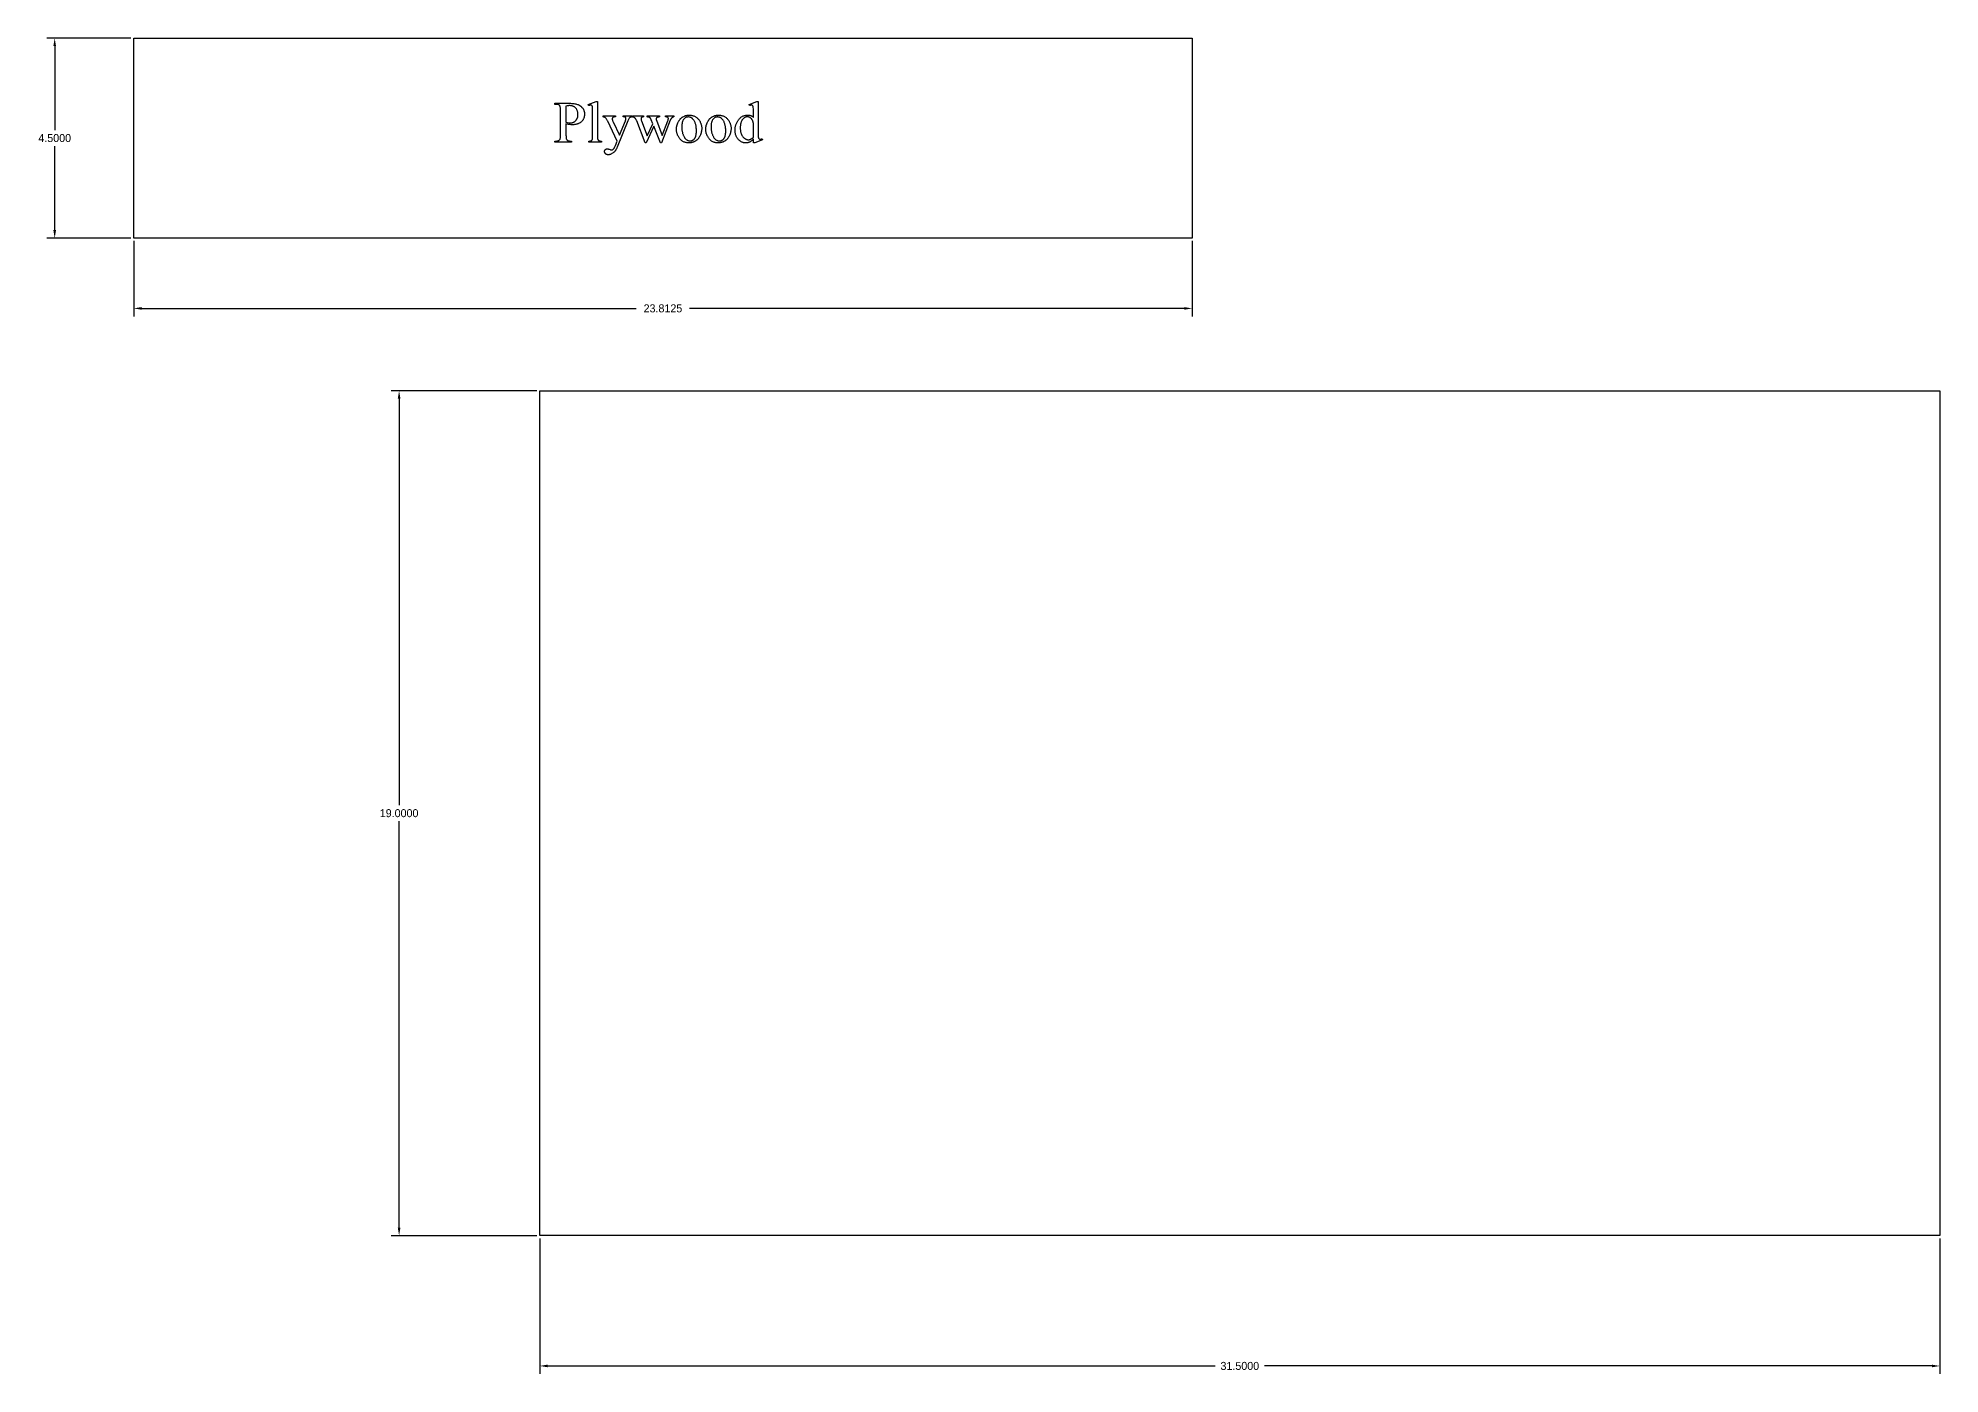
# Model space of a CAD drawing. Extents: x -4 to 200, y -54 to 66.
# Drawn here: x 25.79 to 68.58, y -13.07 to 16.97 of the extents above; entities that cross this region are included whole.
import ezdxf

# ---------------------------------------------------------------- set-up
doc = ezdxf.new("R2010")
doc.units = 0
doc.header["$MEASUREMENT"] = 0
doc.layers.get('Defpoints').update_dxf_attribs({"linetype": 'CONTINUOUS'})
doc.layers.add('Dimentions', color=7, linetype='CONTINUOUS')
doc.layers.add('LAYER_1', color=3, linetype='CONTINUOUS')
doc.dimstyles.get("Standard").update_dxf_attribs({"dimtxt": 0.18, "dimasz": 0.18, "dimexe": 0.18, "dimexo": 0.0625, "dimgap": 0.09, "dimtad": 0, "dimtih": 1, "dimtoh": 1, "dimdec": 4, "dimzin": 0, "dimdsep": 46, "dimtxsty": 'STANDARD', "dimcen": 0.09, "dimadec": 0, "dimazin": 0, "dimtfac": 1, "dimtdec": 4, "dimtofl": 0, "dimtmove": 0, "dimatfit": 3, "dimfxl": 1, "dimtolj": 1, "dimtzin": 0, "dimarcsym": 0})

# ---------------------------------------------------------------- blocks, each defined once
blk = doc.blocks.new('*D262')
at = {"layer": 'Defpoints', "color": 0}
for p in [(37.079, 9.039), (33.916, -9.961), (37.079, -9.961)]:
    blk.add_point(p, dxfattribs=at)
at = {"layer": 'Dimentions', "color": 0, "lineweight": -2}
for p, q in [((37.017, 9.039), (33.736, 9.039)), ((33.916, 8.859), (33.916, -0.281)), ((33.916, -9.781), (33.916, -0.641)), ((37.017, -9.961), (33.736, -9.961))]:
    blk.add_line(p, q, dxfattribs=at)
at = {"layer": 'Dimentions', "color": 0}
for points in [[(33.946, 8.859), (33.886, 8.859), (33.916, 9.039)], [(33.886, -9.781), (33.946, -9.781), (33.916, -9.961)]]:
    blk.add_solid(points, dxfattribs=at)
at = {"layer": 'Dimentions', "color": 0, "insert": (33.916, -0.461), "char_height": 0.18, "attachment_point": 5}
blk.add_mtext('\\A1;19.0000', dxfattribs=at)
blk = doc.blocks.new('*D263')
at = {"layer": 'Defpoints', "color": 0}
for p in [(37.079, -9.961), (68.579, -9.961), (68.579, -12.891)]:
    blk.add_point(p, dxfattribs=at)
at = {"layer": 'Dimentions', "color": 0, "lineweight": -2}
for p, q in [((37.079, -10.023), (37.079, -13.071)), ((68.579, -10.023), (68.579, -13.071)), ((37.259, -12.891), (52.274, -12.891)), ((68.399, -12.891), (53.384, -12.891))]:
    blk.add_line(p, q, dxfattribs=at)
at = {"layer": 'Dimentions', "color": 0}
for points in [[(37.259, -12.861), (37.259, -12.921), (37.079, -12.891)], [(68.399, -12.921), (68.399, -12.861), (68.579, -12.891)]]:
    blk.add_solid(points, dxfattribs=at)
at = {"layer": 'Dimentions', "color": 0, "insert": (52.829, -12.891), "char_height": 0.18, "attachment_point": 5}
blk.add_mtext('\\A1;31.5000', dxfattribs=at)
blk = doc.blocks.new('*D291')
at = {"layer": 'Defpoints', "color": 0}
for p in [(27.945, 16.971), (26.168, 12.471), (27.945, 12.471)]:
    blk.add_point(p, dxfattribs=at)
at = {"layer": 'Dimentions', "color": 0, "lineweight": -2}
for p, q in [((27.883, 16.971), (25.988, 16.971)), ((26.168, 16.791), (26.168, 14.901)), ((26.168, 12.651), (26.168, 14.541)), ((27.883, 12.471), (25.988, 12.471))]:
    blk.add_line(p, q, dxfattribs=at)
at = {"layer": 'Dimentions', "color": 0}
for points in [[(26.198, 16.791), (26.138, 16.791), (26.168, 16.971)], [(26.138, 12.651), (26.198, 12.651), (26.168, 12.471)]]:
    blk.add_solid(points, dxfattribs=at)
at = {"layer": 'Dimentions', "color": 0, "insert": (26.168, 14.721), "char_height": 0.18, "attachment_point": 5}
blk.add_mtext('\\A1;4.5000', dxfattribs=at)
blk = doc.blocks.new('*D292')
at = {"layer": 'Defpoints', "color": 0}
for p in [(27.945, 12.471), (51.758, 12.471), (51.758, 10.891)]:
    blk.add_point(p, dxfattribs=at)
at = {"layer": 'Dimentions', "color": 0, "lineweight": -2}
for p, q in [((27.945, 12.408), (27.945, 10.711)), ((51.758, 12.408), (51.758, 10.711)), ((28.125, 10.891), (39.251, 10.891)), ((51.578, 10.891), (40.451, 10.891))]:
    blk.add_line(p, q, dxfattribs=at)
at = {"layer": 'Dimentions', "color": 0}
for points in [[(28.125, 10.921), (28.125, 10.861), (27.945, 10.891)], [(51.578, 10.861), (51.578, 10.921), (51.758, 10.891)]]:
    blk.add_solid(points, dxfattribs=at)
at = {"layer": 'Dimentions', "color": 0, "insert": (39.851, 10.891), "char_height": 0.18, "attachment_point": 5}
blk.add_mtext('\\A1;23.8125', dxfattribs=at)

msp = doc.modelspace()

# ---------------------------------------------------------------- linework, layer by layer
at = {"layer": 'LAYER_1'}
for points in [[(27.945, 12.4708), (27.945, 16.9708), (51.7575, 16.9708), (51.7575, 12.4708)], [(37.67016, 15.03974), (37.67016, 14.78545), (37.67044, 14.76582), (37.67128, 14.74815), (37.67269, 14.73243), (37.67466, 14.71866), (37.6772, 14.70684), (37.6803, 14.69697), (37.68206, 14.69277), (37.68396, 14.68905), (37.686, 14.68583), (37.68818, 14.68309), (37.69469, 14.67645), (37.70198, 14.67069), (37.71006, 14.66583), (37.71892, 14.66184), (37.72857, 14.65874), (37.739, 14.65653), (37.75022, 14.6552), (37.76222, 14.65476), (37.79569, 14.65476), (37.79569, 14.63094), (37.42166, 14.63094), (37.42166, 14.65476), (37.45449, 14.65476), (37.46784, 14.65532), (37.47415, 14.65603), (37.4802, 14.65701), (37.48601, 14.65828), (37.49158, 14.65983), (37.4969, 14.66166), (37.50197, 14.66377), (37.5068, 14.66617), (37.51138, 14.66884), (37.51571, 14.6718), (37.5198, 14.67504), (37.52364, 14.67856), (37.52723, 14.68236), (37.53058, 14.68645), (37.53368, 14.69081), (37.53669, 14.69666), (37.53931, 14.70421), (37.54152, 14.71348), (37.54333, 14.72445), (37.54474, 14.73713), (37.54575, 14.75153), (37.54635, 14.76763), (37.54655, 14.78545), (37.54655, 15.3494), (37.54628, 15.36902), (37.54547, 15.3867), (37.54411, 15.40242), (37.54221, 15.41619), (37.53976, 15.42801), (37.53678, 15.43788), (37.53508, 15.44208), (37.53324, 15.44579), (37.53128, 15.44902), (37.52917, 15.45176), (37.52251, 15.4584), (37.51509, 15.46415), (37.5069, 15.46902), (37.49795, 15.473), (37.48823, 15.4761), (37.47775, 15.47831), (37.4665, 15.47964), (37.45449, 15.48008), (37.42166, 15.48008), (37.42166, 15.5039), (37.74162, 15.5039), (37.77013, 15.50353), (37.7971, 15.50239), (37.82252, 15.50051), (37.84639, 15.49787), (37.86871, 15.49447), (37.88948, 15.49032), (37.90871, 15.48542), (37.92638, 15.47976), (37.93475, 15.47661), (37.94295, 15.47321), (37.95098, 15.46954), (37.95885, 15.46562), (37.96655, 15.46144), (37.97409, 15.45699), (37.98146, 15.45229), (37.98867, 15.44733), (37.99571, 15.44211), (38.00258, 15.43663), (38.00928, 15.4309), (38.01583, 15.4249), (38.0222, 15.41864), (38.02841, 15.41213), (38.04033, 15.39832), (38.04594, 15.39108), (38.05119, 15.38367), (38.05608, 15.37609), (38.06061, 15.36835), (38.06477, 15.36044), (38.06858, 15.35236), (38.07202, 15.34412), (38.07509, 15.33572), (38.07781, 15.32714), (38.08016, 15.3184), (38.08215, 15.3095), (38.08378, 15.30043), (38.08505, 15.29119), (38.08596, 15.28179), (38.0865, 15.27222), (38.08668, 15.26249), (38.08641, 15.24928), (38.08558, 15.23639), (38.0842, 15.22381), (38.08228, 15.21155), (38.0798, 15.19959), (38.07677, 15.18795), (38.07319, 15.17662), (38.06906, 15.1656), (38.06438, 15.15489), (38.05914, 15.14449), (38.05336, 15.13441), (38.04703, 15.12464), (38.04014, 15.11518), (38.03271, 15.10603), (38.02472, 15.09719), (38.01619, 15.08867), (38.00715, 15.08056), (37.99765, 15.07298), (37.9877, 15.06591), (37.9773, 15.05938), (37.96644, 15.05336), (37.95512, 15.04787), (37.94335, 15.0429), (37.93113, 15.03845), (37.91845, 15.03453), (37.90531, 15.03113), (37.89172, 15.02825), (37.87768, 15.0259), (37.86317, 15.02407), (37.84822, 15.02276), (37.83281, 15.02198), (37.81694, 15.02171), (37.80084, 15.022), (37.78411, 15.02284), (37.76672, 15.02425), (37.7487, 15.02622), (37.73003, 15.02876), (37.71072, 15.03185), (37.69076, 15.03552)], [(37.67016, 15.07644), (37.70235, 15.0708), (37.73067, 15.06678), (37.74339, 15.06537), (37.75514, 15.06436), (37.76592, 15.06376), (37.77574, 15.06356), (37.78403, 15.06376), (37.79219, 15.06437), (37.8002, 15.06538), (37.80807, 15.0668), (37.81579, 15.06862), (37.82337, 15.07085), (37.83081, 15.07348), (37.8381, 15.07652), (37.84525, 15.07996), (37.85226, 15.0838), (37.85913, 15.08805), (37.86585, 15.09271), (37.87242, 15.09777), (37.87886, 15.10324), (37.88515, 15.10911), (37.8913, 15.11538), (37.89718, 15.12198), (37.90269, 15.12882), (37.90781, 15.13589), (37.91256, 15.14321), (37.91693, 15.15076), (37.92091, 15.15855), (37.92452, 15.16658), (37.92775, 15.17485), (37.9306, 15.18336), (37.93307, 15.19211), (37.93515, 15.2011), (37.93686, 15.21032), (37.93819, 15.21979), (37.93914, 15.22949), (37.93971, 15.23943), (37.9399, 15.24961), (37.93954, 15.26365), (37.93845, 15.27743), (37.93664, 15.29097), (37.93411, 15.30425), (37.93085, 15.31728), (37.92686, 15.33006), (37.92216, 15.34259), (37.91672, 15.35487), (37.91063, 15.36664), (37.90393, 15.37764), (37.89663, 15.38788), (37.88872, 15.39736), (37.88021, 15.40607), (37.8711, 15.41402), (37.86138, 15.4212), (37.85106, 15.42762), (37.84026, 15.43327), (37.82909, 15.43818), (37.81756, 15.44233), (37.80567, 15.44572), (37.79342, 15.44836), (37.78081, 15.45025), (37.76783, 15.45138), (37.75449, 15.45176), (37.74599, 15.45157), (37.73691, 15.45099), (37.72724, 15.45004), (37.71699, 15.4487), (37.69474, 15.44488), (37.67016, 15.43953)], [(38.37702, 15.54639), (38.37702, 14.7642), (38.37753, 14.73885), (38.37816, 14.72793), (38.37904, 14.71817), (38.38017, 14.70958), (38.38155, 14.70216), (38.38319, 14.6959), (38.38507, 14.69081), (38.38722, 14.68644), (38.38964, 14.68234), (38.39233, 14.67852), (38.39529, 14.67496), (38.39853, 14.67168), (38.40203, 14.66866), (38.40581, 14.66592), (38.40986, 14.66345), (38.41449, 14.66126), (38.42004, 14.65937), (38.42648, 14.65776), (38.43384, 14.65645), (38.4421, 14.65543), (38.45126, 14.6547), (38.46133, 14.65426), (38.4723, 14.65412), (38.4723, 14.63094), (38.18325, 14.63094), (38.18325, 14.65412), (38.20192, 14.65464), (38.21005, 14.65529), (38.21737, 14.65621), (38.22389, 14.65739), (38.2296, 14.65883), (38.23451, 14.66053), (38.23861, 14.66249), (38.24221, 14.66475), (38.24561, 14.66736), (38.24881, 14.6703), (38.25181, 14.67359), (38.25461, 14.67722), (38.2572, 14.6812), (38.2596, 14.68551), (38.26179, 14.69017), (38.26375, 14.69555), (38.26545, 14.70204), (38.26689, 14.70963), (38.26807, 14.71833), (38.26898, 14.72814), (38.26963, 14.73906), (38.27016, 14.7642), (38.27016, 15.29983), (38.26988, 15.34491), (38.26903, 15.38038), (38.26762, 15.40623), (38.26671, 15.41555), (38.26565, 15.42247), (38.26306, 15.43299), (38.2615, 15.43757), (38.25978, 15.4417), (38.25788, 15.44537), (38.25581, 15.4486), (38.25358, 15.45137), (38.25117, 15.45369), (38.24859, 15.45565), (38.24584, 15.45735), (38.24291, 15.45879), (38.23982, 15.45997), (38.23312, 15.46153), (38.22574, 15.46206), (38.22141, 15.4619), (38.2168, 15.46141), (38.20675, 15.45948), (38.19556, 15.45626), (38.18325, 15.45176), (38.1723, 15.47429), (38.34805, 15.54639)], [(41.8869, 14.69725), (41.87614, 14.68638), (41.86545, 14.67631), (41.85482, 14.66703), (41.84425, 14.65854), (41.83373, 14.65085), (41.82328, 14.64396), (41.81289, 14.63786), (41.80256, 14.63255), (41.79216, 14.62795), (41.78156, 14.62396), (41.77075, 14.62059), (41.75975, 14.61782), (41.74854, 14.61568), (41.73714, 14.61414), (41.72553, 14.61322), (41.71372, 14.61292), (41.70174, 14.61323), (41.68996, 14.61418), (41.67837, 14.61576), (41.66697, 14.61797), (41.65575, 14.62081), (41.64474, 14.62428), (41.63391, 14.62838), (41.62327, 14.63311), (41.61282, 14.63848), (41.60257, 14.64448), (41.5925, 14.6511), (41.58263, 14.65836), (41.57295, 14.66625), (41.56346, 14.67477), (41.55416, 14.68393), (41.54505, 14.69371), (41.53632, 14.70399), (41.52815, 14.71463), (41.52055, 14.72563), (41.51351, 14.73698), (41.50703, 14.7487), (41.50111, 14.76078), (41.49576, 14.77322), (41.49097, 14.78601), (41.48675, 14.79917), (41.48309, 14.81268), (41.47999, 14.82656), (41.47745, 14.84079), (41.47548, 14.85539), (41.47407, 14.87034), (41.47323, 14.88565), (41.47295, 14.90133), (41.47326, 14.9171), (41.47419, 14.9327), (41.47575, 14.94813), (41.47794, 14.96339), (41.48074, 14.97849), (41.48417, 14.99341), (41.48823, 15.00817), (41.4929, 15.02276), (41.49821, 15.03718), (41.50413, 15.05143), (41.51068, 15.06552), (41.51785, 15.07943), (41.52565, 15.09318), (41.53407, 15.10676), (41.54311, 15.12017), (41.55278, 15.13341), (41.56293, 15.14616), (41.57345, 15.15808), (41.58432, 15.16918), (41.59555, 15.17946), (41.60713, 15.18892), (41.61907, 15.19755), (41.63137, 15.20536), (41.64403, 15.21235), (41.65705, 15.21852), (41.67042, 15.22387), (41.68414, 15.22839), (41.69823, 15.23209), (41.71267, 15.23497), (41.72747, 15.23702), (41.74263, 15.23826), (41.75814, 15.23867), (41.76777, 15.23847), (41.77719, 15.23789), (41.7864, 15.23692), (41.7954, 15.23557), (41.80419, 15.23383), (41.81276, 15.2317), (41.82113, 15.22918), (41.82928, 15.22627), (41.83722, 15.22298), (41.84495, 15.2193), (41.85247, 15.21524), (41.85978, 15.21078), (41.86687, 15.20594), (41.87376, 15.20071), (41.88043, 15.1951), (41.8869, 15.1891), (41.8869, 15.29789), (41.88659, 15.34356), (41.88569, 15.37949), (41.88418, 15.40569), (41.8832, 15.41513), (41.88207, 15.42214), (41.87931, 15.43281), (41.87768, 15.43744), (41.87587, 15.44162), (41.87389, 15.44533), (41.87175, 15.44858), (41.86943, 15.45136), (41.86694, 15.45369), (41.86428, 15.45565), (41.86147, 15.45735), (41.85849, 15.45879), (41.85535, 15.45997), (41.84859, 15.46153), (41.84119, 15.46206), (41.83213, 15.46141), (41.82171, 15.45948), (41.80992, 15.45626), (41.79677, 15.45176), (41.7884, 15.47429), (41.96415, 15.54639), (41.99312, 15.54639), (41.99312, 14.86463), (41.99342, 14.81786), (41.99433, 14.78118), (41.99584, 14.75461), (41.99682, 14.74511), (41.99795, 14.73813), (42.00072, 14.72757), (42.00238, 14.72294), (42.00422, 14.71874), (42.00625, 14.71497), (42.00845, 14.71164), (42.01083, 14.70873), (42.0134, 14.70626), (42.01893, 14.70232), (42.02186, 14.70077), (42.02491, 14.6995), (42.02806, 14.69852), (42.03132, 14.69781), (42.03818, 14.69725), (42.04271, 14.69742), (42.0476, 14.69793), (42.05846, 14.69999), (42.07077, 14.70341), (42.08454, 14.70819), (42.09162, 14.68566), (41.91651, 14.61292), (41.8869, 14.61292)], [(38.50707, 15.22064), (38.78196, 15.22064), (38.78196, 15.19682), (38.76844, 15.19682), (38.76142, 15.19663), (38.75486, 15.19604), (38.74875, 15.19506), (38.74309, 15.19368), (38.73789, 15.19192), (38.73313, 15.18976), (38.72883, 15.18721), (38.72499, 15.18427), (38.72159, 15.18103), (38.71865, 15.17761), (38.71616, 15.17399), (38.71412, 15.17019), (38.71254, 15.16619), (38.71141, 15.162), (38.71073, 15.15762), (38.7105, 15.15304), (38.71083, 15.14647), (38.71183, 15.13928), (38.71349, 15.1315), (38.71581, 15.12311), (38.7188, 15.11412), (38.72245, 15.10452), (38.72677, 15.09432), (38.73175, 15.08352), (38.87531, 14.78609), (39.00728, 15.11184), (39.00985, 15.11843), (39.01207, 15.125), (39.01395, 15.13155), (39.01549, 15.13808), (39.01669, 15.14459), (39.01754, 15.15107), (39.01806, 15.15754), (39.01823, 15.16399), (39.01794, 15.16942), (39.0171, 15.17413), (39.01569, 15.17811), (39.01372, 15.18137), (39.01078, 15.18473), (39.00712, 15.18773), (39.00274, 15.19036), (38.99763, 15.19264), (38.99111, 15.19447), (38.9825, 15.19578), (38.97179, 15.19656), (38.959, 15.19682), (38.959, 15.22064), (39.15084, 15.22064), (39.15084, 15.19682), (39.13962, 15.19521), (39.12976, 15.19296), (39.12127, 15.19006), (39.11415, 15.18652), (39.10755, 15.18181), (39.10063, 15.17542), (39.09339, 15.16733), (39.08582, 15.15755), (39.08228, 15.15107), (39.07745, 15.14065), (39.07134, 15.12629), (39.06393, 15.10798), (38.82381, 14.51957), (38.81478, 14.49882), (38.80508, 14.47937), (38.79997, 14.47014), (38.7947, 14.46124), (38.78926, 14.45266), (38.78365, 14.44441), (38.77787, 14.43648), (38.77193, 14.42889), (38.76581, 14.42162), (38.75953, 14.41467), (38.75308, 14.40806), (38.74646, 14.40177), (38.73967, 14.3958), (38.73271, 14.39017), (38.71869, 14.37991), (38.70481, 14.37102), (38.69105, 14.36349), (38.67743, 14.35734), (38.67066, 14.35477), (38.66393, 14.35255), (38.65723, 14.35067), (38.65057, 14.34913), (38.64394, 14.34793), (38.63734, 14.34708), (38.63077, 14.34656), (38.62424, 14.34639), (38.61495, 14.34673), (38.60609, 14.34776), (38.59765, 14.34947), (38.58963, 14.35186), (38.58204, 14.35494), (38.57487, 14.3587), (38.56812, 14.36315), (38.56179, 14.36828), (38.55606, 14.37385), (38.55109, 14.37963), (38.54688, 14.3856), (38.54344, 14.39178), (38.54077, 14.39816), (38.53885, 14.40473), (38.53771, 14.41151), (38.53733, 14.4185), (38.5376, 14.42509), (38.53843, 14.43135), (38.53981, 14.43728), (38.54175, 14.44288), (38.54424, 14.44814), (38.54728, 14.45308), (38.55088, 14.45768), (38.55503, 14.46195), (38.55966, 14.4658), (38.56471, 14.46913), (38.57016, 14.47195), (38.57603, 14.47426), (38.58231, 14.47606), (38.58901, 14.47734), (38.59612, 14.47811), (38.60363, 14.47837), (38.60919, 14.47815), (38.61522, 14.47748), (38.62174, 14.47637), (38.62874, 14.47483), (38.64419, 14.4704), (38.66157, 14.4642), (38.67324, 14.45998), (38.6825, 14.45696), (38.68934, 14.45515), (38.69376, 14.45455), (38.69865, 14.45486), (38.70364, 14.45579), (38.70875, 14.45735), (38.71396, 14.45954), (38.71929, 14.46234), (38.72472, 14.46577), (38.73027, 14.46983), (38.73593, 14.4745), (38.74165, 14.48008), (38.74738, 14.48682), (38.75312, 14.49472), (38.75886, 14.5038), (38.76462, 14.51404), (38.77039, 14.52544), (38.77617, 14.53802), (38.78196, 14.55176), (38.82381, 14.65412), (38.612, 15.09897), (38.60645, 15.10955), (38.59945, 15.12134), (38.591, 15.13434), (38.5811, 15.14854), (38.57342, 15.15888), (38.56646, 15.16737), (38.56022, 15.17401), (38.55471, 15.1788), (38.55072, 15.18133), (38.54618, 15.18379), (38.53539, 15.18845), (38.52236, 15.1928), (38.50707, 15.19682)], [(39.16694, 15.22064), (39.41415, 15.22064), (39.41415, 15.19682), (39.40599, 15.19607), (39.39856, 15.19509), (39.39186, 15.19389), (39.3859, 15.19248), (39.38068, 15.19084), (39.37619, 15.18898), (39.37243, 15.18689), (39.36941, 15.18459), (39.36692, 15.18204), (39.36476, 15.17924), (39.36293, 15.17617), (39.36144, 15.17284), (39.36028, 15.16925), (39.35945, 15.1654), (39.35895, 15.16128), (39.35878, 15.15691), (39.35896, 15.15179), (39.35947, 15.14641), (39.36152, 15.13486), (39.36494, 15.12226), (39.36973, 15.10862), (39.49591, 14.76935), (39.62273, 15.04553), (39.58926, 15.13244), (39.58524, 15.14173), (39.58093, 15.15027), (39.57631, 15.15806), (39.57139, 15.16512), (39.56617, 15.17142), (39.56065, 15.17699), (39.55482, 15.1818), (39.5487, 15.18588), (39.54478, 15.18802), (39.54009, 15.18994), (39.53464, 15.19164), (39.52842, 15.19312), (39.52144, 15.19438), (39.51369, 15.19541), (39.49591, 15.19682), (39.49591, 15.22064), (39.7766, 15.22064), (39.7766, 15.19682), (39.76543, 15.19614), (39.75511, 15.19505), (39.74563, 15.19356), (39.737, 15.19167), (39.72922, 15.18938), (39.72228, 15.18668), (39.71618, 15.18358), (39.71093, 15.18008), (39.70791, 15.17732), (39.7053, 15.17417), (39.70308, 15.17064), (39.70127, 15.16673), (39.69987, 15.16243), (39.69886, 15.15775), (39.69826, 15.15269), (39.69805, 15.14725), (39.69838, 15.14077), (39.69934, 15.13421), (39.70095, 15.12758), (39.7032, 15.12086), (39.83711, 14.78223), (39.96136, 15.10862), (39.96699, 15.12512), (39.97102, 15.13985), (39.97242, 15.14655), (39.97343, 15.1528), (39.97403, 15.15862), (39.97424, 15.16399), (39.97404, 15.16701), (39.97345, 15.16994), (39.97247, 15.1728), (39.9711, 15.17558), (39.96933, 15.17827), (39.96717, 15.18089), (39.96462, 15.18342), (39.96168, 15.18588), (39.95817, 15.18816), (39.9539, 15.19018), (39.94887, 15.19194), (39.94309, 15.19344), (39.93656, 15.19468), (39.92927, 15.19565), (39.92123, 15.19637), (39.91243, 15.19682), (39.91243, 15.22064), (40.09848, 15.22064), (40.09848, 15.19682), (40.0916, 15.19554), (40.08494, 15.1938), (40.07852, 15.1916), (40.07233, 15.18894), (40.06637, 15.18581), (40.06064, 15.18222), (40.05514, 15.17816), (40.04988, 15.17365), (40.04484, 15.16867), (40.04004, 15.16322), (40.03547, 15.15732), (40.03113, 15.15095), (40.02702, 15.14412), (40.02314, 15.13683), (40.0195, 15.12907), (40.01608, 15.12086), (39.81908, 14.61292), (39.79269, 14.61292), (39.64527, 14.98953), (39.47338, 14.61292), (39.44956, 14.61292), (39.26029, 15.10862), (39.25563, 15.1199), (39.25099, 15.13021), (39.24637, 15.13957), (39.24178, 15.14798), (39.2372, 15.15542), (39.23264, 15.16192), (39.22811, 15.16745), (39.22359, 15.17204), (39.21876, 15.17601), (39.21329, 15.17974), (39.20717, 15.18322), (39.20042, 15.18644), (39.19301, 15.18941), (39.18496, 15.19213), (39.17627, 15.1946), (39.16694, 15.19682)], [(40.44033, 15.23802), (40.45686, 15.23763), (40.47298, 15.23643), (40.48869, 15.23445), (40.50398, 15.23167), (40.51887, 15.22809), (40.53334, 15.22372), (40.54739, 15.21855), (40.56104, 15.21259), (40.57427, 15.20584), (40.58709, 15.19829), (40.5995, 15.18995), (40.61149, 15.18081), (40.62308, 15.17087), (40.63425, 15.16015), (40.64501, 15.14862), (40.65535, 15.13631), (40.66369, 15.12534), (40.6715, 15.11418), (40.67876, 15.10281), (40.68549, 15.09124), (40.69168, 15.07947), (40.69733, 15.0675), (40.70244, 15.05533), (40.70701, 15.04296), (40.71105, 15.03039), (40.71455, 15.01761), (40.71751, 15.00463), (40.71993, 14.99146), (40.72181, 14.97808), (40.72316, 14.9645), (40.72397, 14.95072), (40.72424, 14.93674), (40.72364, 14.91691), (40.72186, 14.89702), (40.71889, 14.87708), (40.71474, 14.85707), (40.7094, 14.837), (40.70287, 14.81687), (40.69515, 14.79668), (40.68625, 14.77644), (40.68139, 14.76645), (40.67631, 14.75678), (40.671, 14.74742), (40.66547, 14.73837), (40.65972, 14.72964), (40.65374, 14.72121), (40.64753, 14.7131), (40.64111, 14.7053), (40.63446, 14.69781), (40.62758, 14.69063), (40.62049, 14.68377), (40.61316, 14.67721), (40.60562, 14.67097), (40.59785, 14.66504), (40.58986, 14.65942), (40.58164, 14.65412), (40.57325, 14.64913), (40.56474, 14.64446), (40.55612, 14.64012), (40.54738, 14.63609), (40.53852, 14.63239), (40.52954, 14.62901), (40.52044, 14.62595), (40.51123, 14.62322), (40.50189, 14.6208), (40.49244, 14.61871), (40.48287, 14.61694), (40.47318, 14.61549), (40.46338, 14.61436), (40.45345, 14.61356), (40.44341, 14.61308), (40.43325, 14.61292), (40.4168, 14.61333), (40.40079, 14.61458), (40.3852, 14.61665), (40.37004, 14.61955), (40.3553, 14.62329), (40.341, 14.62785), (40.32712, 14.63325), (40.31367, 14.63947), (40.30064, 14.64653), (40.28805, 14.65441), (40.27588, 14.66312), (40.26414, 14.67267), (40.25282, 14.68304), (40.24194, 14.69424), (40.23148, 14.70628), (40.22145, 14.71914), (40.21342, 14.73041), (40.2059, 14.74185), (40.19891, 14.75347), (40.19244, 14.76525), (40.18648, 14.7772), (40.18104, 14.78933), (40.17612, 14.80163), (40.17171, 14.8141), (40.16783, 14.82674), (40.16446, 14.83955), (40.16161, 14.85253), (40.15928, 14.86568), (40.15747, 14.879), (40.15617, 14.8925), (40.1554, 14.90616), (40.15514, 14.92), (40.15529, 14.93013), (40.15577, 14.94026), (40.15655, 14.95038), (40.15765, 14.9605), (40.15907, 14.9706), (40.16079, 14.9807), (40.16284, 14.99079), (40.1652, 15.00087), (40.16787, 15.01095), (40.17085, 15.02102), (40.17777, 15.04113), (40.18594, 15.06121), (40.19537, 15.08126), (40.2005, 15.09112), (40.20583, 15.10065), (40.21135, 15.10985), (40.21708, 15.11872), (40.223, 15.12727), (40.22913, 15.13549), (40.23545, 15.14339), (40.24197, 15.15095), (40.24868, 15.15819), (40.2556, 15.16511), (40.26272, 15.17169), (40.27003, 15.17795), (40.27754, 15.18388), (40.28525, 15.18949), (40.29316, 15.19477), (40.30127, 15.19972), (40.31781, 15.2087), (40.33459, 15.21648), (40.34307, 15.21992), (40.35161, 15.22306), (40.36021, 15.2259), (40.36887, 15.22845), (40.37759, 15.23069), (40.38637, 15.23264), (40.39521, 15.23428), (40.40412, 15.23563), (40.41308, 15.23668), (40.4221, 15.23742), (40.43119, 15.23787)], [(40.42037, 15.19618), (40.41184, 15.19586), (40.40329, 15.19491), (40.39474, 15.19333), (40.38617, 15.19111), (40.3776, 15.18826), (40.36901, 15.18477), (40.36042, 15.18065), (40.35181, 15.1759), (40.34341, 15.17035), (40.33541, 15.16385), (40.32783, 15.15639), (40.32067, 15.14798), (40.31391, 15.13861), (40.30757, 15.12828), (40.30164, 15.117), (40.29612, 15.10476), (40.29114, 15.09159), (40.28683, 15.07752), (40.28318, 15.06254), (40.28019, 15.04666), (40.27787, 15.02987), (40.27621, 15.01218), (40.27521, 14.99358), (40.27488, 14.97407), (40.27508, 14.95812), (40.27568, 14.94244), (40.27668, 14.92704), (40.27808, 14.91191), (40.27988, 14.89706), (40.28208, 14.88249), (40.28468, 14.86819), (40.28767, 14.85417), (40.29107, 14.84043), (40.29487, 14.82696), (40.29907, 14.81377), (40.30367, 14.80086), (40.30867, 14.78822), (40.31406, 14.77586), (40.31986, 14.76378), (40.32606, 14.75197), (40.33258, 14.74067), (40.33936, 14.73009), (40.34639, 14.72025), (40.35368, 14.71113), (40.36122, 14.70275), (40.36902, 14.69509), (40.37706, 14.68816), (40.38537, 14.68196), (40.39392, 14.67649), (40.40273, 14.67175), (40.4118, 14.66774), (40.42112, 14.66446), (40.43069, 14.66191), (40.44052, 14.66008), (40.4506, 14.65899), (40.46093, 14.65862), (40.46865, 14.65883), (40.4762, 14.65943), (40.48358, 14.66043), (40.49079, 14.66184), (40.49782, 14.66365), (40.50469, 14.66587), (40.51138, 14.66848), (40.5179, 14.6715), (40.52426, 14.67492), (40.53044, 14.67874), (40.53645, 14.68297), (40.54229, 14.68759), (40.54796, 14.69262), (40.55345, 14.69806), (40.55878, 14.70389), (40.56393, 14.71013), (40.56885, 14.71685), (40.57344, 14.72416), (40.57772, 14.73204), (40.58168, 14.7405), (40.58532, 14.74955), (40.58865, 14.75916), (40.59166, 14.76936), (40.59435, 14.78014), (40.59673, 14.79149), (40.59879, 14.80342), (40.60053, 14.81593), (40.60196, 14.82902), (40.60307, 14.84269), (40.60386, 14.85694), (40.60433, 14.87176), (40.60449, 14.88716), (40.60423, 14.90654), (40.60344, 14.92539), (40.60212, 14.94372), (40.60027, 14.96152), (40.59789, 14.9788), (40.59499, 14.99556), (40.59155, 15.0118), (40.58759, 15.02751), (40.5831, 15.0427), (40.57809, 15.05736), (40.57254, 15.07151), (40.56647, 15.08513), (40.55987, 15.09822), (40.55274, 15.1108), (40.54508, 15.12285), (40.5369, 15.13438), (40.53108, 15.14186), (40.52508, 15.14886), (40.51887, 15.15538), (40.51247, 15.16141), (40.50588, 15.16697), (40.49908, 15.17204), (40.4921, 15.17662), (40.48491, 15.18073), (40.47753, 15.18435), (40.46995, 15.18749), (40.46218, 15.19014), (40.45421, 15.19232), (40.44605, 15.19401), (40.43768, 15.19521), (40.42913, 15.19594)], [(41.09956, 15.23802), (41.11609, 15.23763), (41.13221, 15.23643), (41.14792, 15.23445), (41.16321, 15.23167), (41.17809, 15.22809), (41.19256, 15.22372), (41.20662, 15.21855), (41.22027, 15.21259), (41.2335, 15.20584), (41.24632, 15.19829), (41.25873, 15.18995), (41.27072, 15.18081), (41.2823, 15.17087), (41.29347, 15.16015), (41.30423, 15.14862), (41.31458, 15.13631), (41.32292, 15.12534), (41.33072, 15.11418), (41.33799, 15.10281), (41.34472, 15.09124), (41.3509, 15.07947), (41.35655, 15.0675), (41.36167, 15.05533), (41.36624, 15.04296), (41.37028, 15.03039), (41.37378, 15.01761), (41.37674, 15.00463), (41.37916, 14.99146), (41.38104, 14.97808), (41.38239, 14.9645), (41.38319, 14.95072), (41.38346, 14.93674), (41.38287, 14.91691), (41.38109, 14.89702), (41.37812, 14.87708), (41.37397, 14.85707), (41.36863, 14.837), (41.3621, 14.81687), (41.35438, 14.79668), (41.34548, 14.77644), (41.34062, 14.76645), (41.33554, 14.75678), (41.33023, 14.74742), (41.3247, 14.73837), (41.31894, 14.72964), (41.31296, 14.72121), (41.30676, 14.7131), (41.30033, 14.7053), (41.29368, 14.69781), (41.28681, 14.69063), (41.27971, 14.68377), (41.27239, 14.67721), (41.26485, 14.67097), (41.25708, 14.66504), (41.24908, 14.65942), (41.24087, 14.65412), (41.23248, 14.64913), (41.22397, 14.64446), (41.21535, 14.64012), (41.2066, 14.63609), (41.19774, 14.63239), (41.18877, 14.62901), (41.17967, 14.62595), (41.17045, 14.62322), (41.16112, 14.6208), (41.15167, 14.61871), (41.1421, 14.61694), (41.13241, 14.61549), (41.1226, 14.61436), (41.11268, 14.61356), (41.10264, 14.61308), (41.09248, 14.61292), (41.07603, 14.61333), (41.06001, 14.61458), (41.04443, 14.61665), (41.02926, 14.61955), (41.01453, 14.62329), (41.00022, 14.62785), (40.98635, 14.63325), (40.97289, 14.63947), (40.95987, 14.64653), (40.94727, 14.65441), (40.9351, 14.66312), (40.92336, 14.67267), (40.91205, 14.68304), (40.90116, 14.69424), (40.8907, 14.70628), (40.88067, 14.71914), (40.87264, 14.73041), (40.86513, 14.74185), (40.85814, 14.75347), (40.85166, 14.76525), (40.84571, 14.7772), (40.84027, 14.78933), (40.83534, 14.80163), (40.83094, 14.8141), (40.82706, 14.82674), (40.82369, 14.83955), (40.82084, 14.85253), (40.81851, 14.86568), (40.81669, 14.879), (40.8154, 14.8925), (40.81462, 14.90616), (40.81436, 14.92), (40.81452, 14.93013), (40.81499, 14.94026), (40.81578, 14.95038), (40.81688, 14.9605), (40.81829, 14.9706), (40.82002, 14.9807), (40.82207, 14.99079), (40.82442, 15.00087), (40.82709, 15.01095), (40.83008, 15.02102), (40.837, 15.04113), (40.84517, 15.06121), (40.8546, 15.08126), (40.85973, 15.09112), (40.86506, 15.10065), (40.87058, 15.10985), (40.87631, 15.11872), (40.88223, 15.12727), (40.88835, 15.13549), (40.89467, 15.14339), (40.90119, 15.15095), (40.90791, 15.15819), (40.91483, 15.16511), (40.92194, 15.17169), (40.92926, 15.17795), (40.93677, 15.18388), (40.94448, 15.18949), (40.95239, 15.19477), (40.9605, 15.19972), (40.97704, 15.2087), (40.99382, 15.21648), (41.0023, 15.21992), (41.01084, 15.22306), (41.01944, 15.2259), (41.0281, 15.22845), (41.03682, 15.23069), (41.0456, 15.23264), (41.05444, 15.23428), (41.06334, 15.23563), (41.07231, 15.23668), (41.08133, 15.23742), (41.09041, 15.23787)], [(41.0796, 15.19618), (41.07106, 15.19586), (41.06252, 15.19491), (41.05396, 15.19333), (41.0454, 15.19111), (41.03682, 15.18826), (41.02824, 15.18477), (41.01964, 15.18065), (41.01104, 15.1759), (41.00263, 15.17035), (40.99464, 15.16385), (40.98706, 15.15639), (40.97989, 15.14798), (40.97314, 15.13861), (40.9668, 15.12828), (40.96087, 15.117), (40.95535, 15.10476), (40.95037, 15.09159), (40.94606, 15.07752), (40.9424, 15.06254), (40.93942, 15.04666), (40.93709, 15.02987), (40.93543, 15.01218), (40.93444, 14.99358), (40.93411, 14.97407), (40.93431, 14.95812), (40.93491, 14.94244), (40.93591, 14.92704), (40.93731, 14.91191), (40.9391, 14.89706), (40.9413, 14.88249), (40.9439, 14.86819), (40.9469, 14.85417), (40.9503, 14.84043), (40.9541, 14.82696), (40.9583, 14.81377), (40.9629, 14.80086), (40.96789, 14.78822), (40.97329, 14.77586), (40.97909, 14.76378), (40.98529, 14.75197), (40.99181, 14.74067), (40.99859, 14.73009), (41.00562, 14.72025), (41.01291, 14.71113), (41.02045, 14.70275), (41.02824, 14.69509), (41.03629, 14.68816), (41.04459, 14.68196), (41.05315, 14.67649), (41.06196, 14.67175), (41.07103, 14.66774), (41.08034, 14.66446), (41.08992, 14.66191), (41.09974, 14.66008), (41.10982, 14.65899), (41.12016, 14.65862), (41.12788, 14.65883), (41.13543, 14.65943), (41.14281, 14.66043), (41.15001, 14.66184), (41.15705, 14.66365), (41.16391, 14.66587), (41.17061, 14.66848), (41.17713, 14.6715), (41.18348, 14.67492), (41.18967, 14.67874), (41.19568, 14.68297), (41.20152, 14.68759), (41.20718, 14.69262), (41.21268, 14.69806), (41.21801, 14.70389), (41.22316, 14.71013), (41.22807, 14.71685), (41.23267, 14.72416), (41.23695, 14.73204), (41.24091, 14.7405), (41.24455, 14.74955), (41.24788, 14.75916), (41.25089, 14.76936), (41.25358, 14.78014), (41.25596, 14.79149), (41.25802, 14.80342), (41.25976, 14.81593), (41.26119, 14.82902), (41.26229, 14.84269), (41.26309, 14.85694), (41.26356, 14.87176), (41.26372, 14.88716), (41.26346, 14.90654), (41.26266, 14.92539), (41.26134, 14.94372), (41.2595, 14.96152), (41.25712, 14.9788), (41.25421, 14.99556), (41.25078, 15.0118), (41.24682, 15.02751), (41.24233, 15.0427), (41.23732, 15.05736), (41.23177, 15.07151), (41.2257, 15.08513), (41.2191, 15.09822), (41.21197, 15.1108), (41.20431, 15.12285), (41.19612, 15.13438), (41.19031, 15.14186), (41.1843, 15.14886), (41.1781, 15.15538), (41.1717, 15.16141), (41.1651, 15.16697), (41.15831, 15.17204), (41.15132, 15.17662), (41.14414, 15.18073), (41.13676, 15.18435), (41.12918, 15.18749), (41.12141, 15.19014), (41.11344, 15.19232), (41.10527, 15.19401), (41.09691, 15.19521), (41.08835, 15.19594)], [(41.8869, 14.74232), (41.8869, 15.04618), (41.88569, 15.057), (41.884, 15.06758), (41.88183, 15.07792), (41.87917, 15.08802), (41.87603, 15.09788), (41.87241, 15.1075), (41.86831, 15.11687), (41.86372, 15.12601), (41.8587, 15.13474), (41.85328, 15.14293), (41.84747, 15.15056), (41.84127, 15.15763), (41.83467, 15.16415), (41.82769, 15.17012), (41.82031, 15.17554), (41.81254, 15.18041), (41.8046, 15.18471), (41.79671, 15.18843), (41.78887, 15.19159), (41.78108, 15.19417), (41.77333, 15.19617), (41.76564, 15.19761), (41.758, 15.19847), (41.75042, 15.19875), (41.74338, 15.19855), (41.73644, 15.19796), (41.7296, 15.19696), (41.72285, 15.19557), (41.7162, 15.19379), (41.70965, 15.1916), (41.70319, 15.18902), (41.69682, 15.18604), (41.69055, 15.18266), (41.68438, 15.17889), (41.6783, 15.17471), (41.67232, 15.17015), (41.66643, 15.16518), (41.66064, 15.15981), (41.65494, 15.15405), (41.64934, 15.14789), (41.64225, 15.13928), (41.63561, 15.13019), (41.62943, 15.12061), (41.62371, 15.11056), (41.61845, 15.10001), (41.61364, 15.08899), (41.60929, 15.07748), (41.6054, 15.06549), (41.60197, 15.05302), (41.599, 15.04006), (41.59648, 15.02662), (41.59442, 15.0127), (41.59282, 14.9983), (41.59167, 14.98341), (41.59099, 14.96804), (41.59076, 14.95219), (41.59098, 14.93617), (41.59164, 14.92063), (41.59275, 14.90556), (41.5943, 14.89097), (41.59629, 14.87685), (41.59873, 14.86321), (41.6016, 14.85004), (41.60492, 14.83735), (41.60868, 14.82514), (41.61289, 14.8134), (41.61754, 14.80213), (41.62263, 14.79134), (41.62816, 14.78103), (41.63413, 14.77119), (41.64055, 14.76183), (41.64741, 14.75294), (41.65454, 14.74456), (41.66178, 14.73672), (41.66911, 14.72942), (41.67654, 14.72266), (41.68408, 14.71644), (41.69171, 14.71077), (41.69945, 14.70563), (41.70728, 14.70103), (41.71522, 14.69698), (41.72326, 14.69346), (41.73139, 14.69049), (41.73963, 14.68806), (41.74797, 14.68616), (41.75641, 14.68481), (41.76495, 14.684), (41.77359, 14.68373), (41.7809, 14.68396), (41.78818, 14.68465), (41.79542, 14.68579), (41.80264, 14.68739), (41.80983, 14.68945), (41.81699, 14.69197), (41.82411, 14.69494), (41.83121, 14.69838), (41.83828, 14.70227), (41.84531, 14.70662), (41.85232, 14.71142), (41.85929, 14.71668), (41.86624, 14.72241), (41.87316, 14.72858), (41.88004, 14.73522)], [(37.07924, -9.96081), (37.07924, 9.03919), (68.57924, 9.03919), (68.57924, -9.96081)]]:
    msp.add_lwpolyline(points, close=True, dxfattribs=at)

# ---------------------------------------------------------------- dimensions: what is measured, and where the dimension line sits
at = {"layer": 'Dimentions'}
for base, p1, p2, picture, middle in [((26.16813, 12.4708), (27.945, 16.9708), (27.945, 12.4708), '*D291', (26.16813, 14.7208)), ((33.91588, -9.96081), (37.07924, 9.03919), (37.07924, -9.96081), '*D262', (33.91588, -0.46081))]:
    dim = msp.add_linear_dim(base=base, p1=p1, p2=p2, angle=90, dimstyle='STANDARD', override={"dimtmove": 2}, dxfattribs=at)
    dim.commit()
    dim.dimension.update_dxf_attribs({"geometry": picture, "text_midpoint": middle})
for base, p1, p2, picture, middle in [((51.7575, 10.89136), (27.945, 12.4708), (51.7575, 12.4708), '*D292', (39.85125, 10.89136)), ((68.57924, -12.89051), (37.07924, -9.96081), (68.57924, -9.96081), '*D263', (52.82924, -12.89051))]:
    dim = msp.add_linear_dim(base=base, p1=p1, p2=p2, dimstyle='STANDARD', override={"dimtmove": 2}, dxfattribs=at)
    dim.commit()
    dim.dimension.update_dxf_attribs({"geometry": picture, "text_midpoint": middle})

doc.saveas('drawing.dxf')
